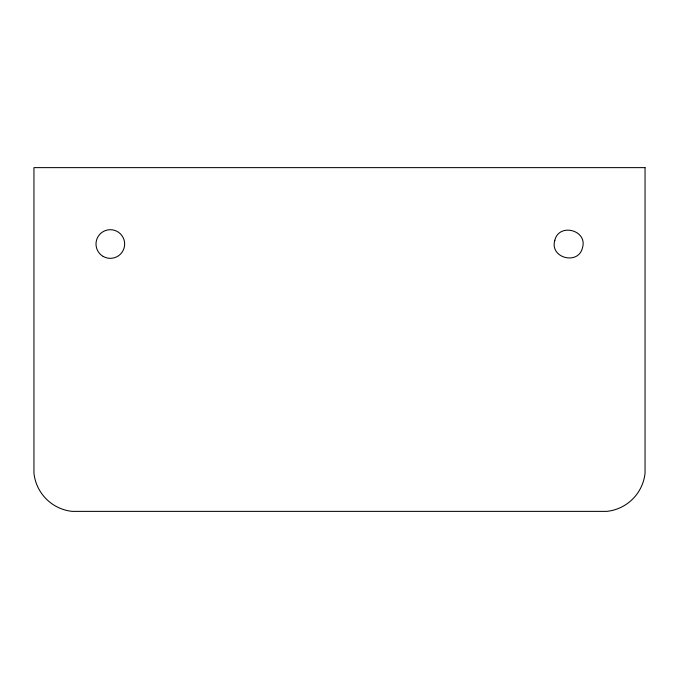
<?xml version="1.0" encoding="UTF-8"?>
<svg xmlns="http://www.w3.org/2000/svg" width="679" height="679" viewBox="0 0 679 679"><rect width="100%" height="100%" fill="white"/><g stroke="black" fill="none" stroke-linecap="round" stroke-linejoin="round"><path stroke-width="1.02" d="M554.828 240.307C549.336 258.054 578.44 265.608 582.497 247.725C587.853 230.122 558.953 222.534 554.828 240.307M645.05 167.628L33.95 167.628L33.95 473.178A42.972 42.972 0 0 0 72.144 511.372L606.856 511.372A42.972 42.972 0 0 0 645.05 473.178L645.05 167.628M103.174 256.424A14.327 14.318 0 0 0 124.656 244.016A14.327 14.318 0 0 0 103.174 231.615A14.327 14.318 0 0 0 103.174 256.424"/></g></svg>
